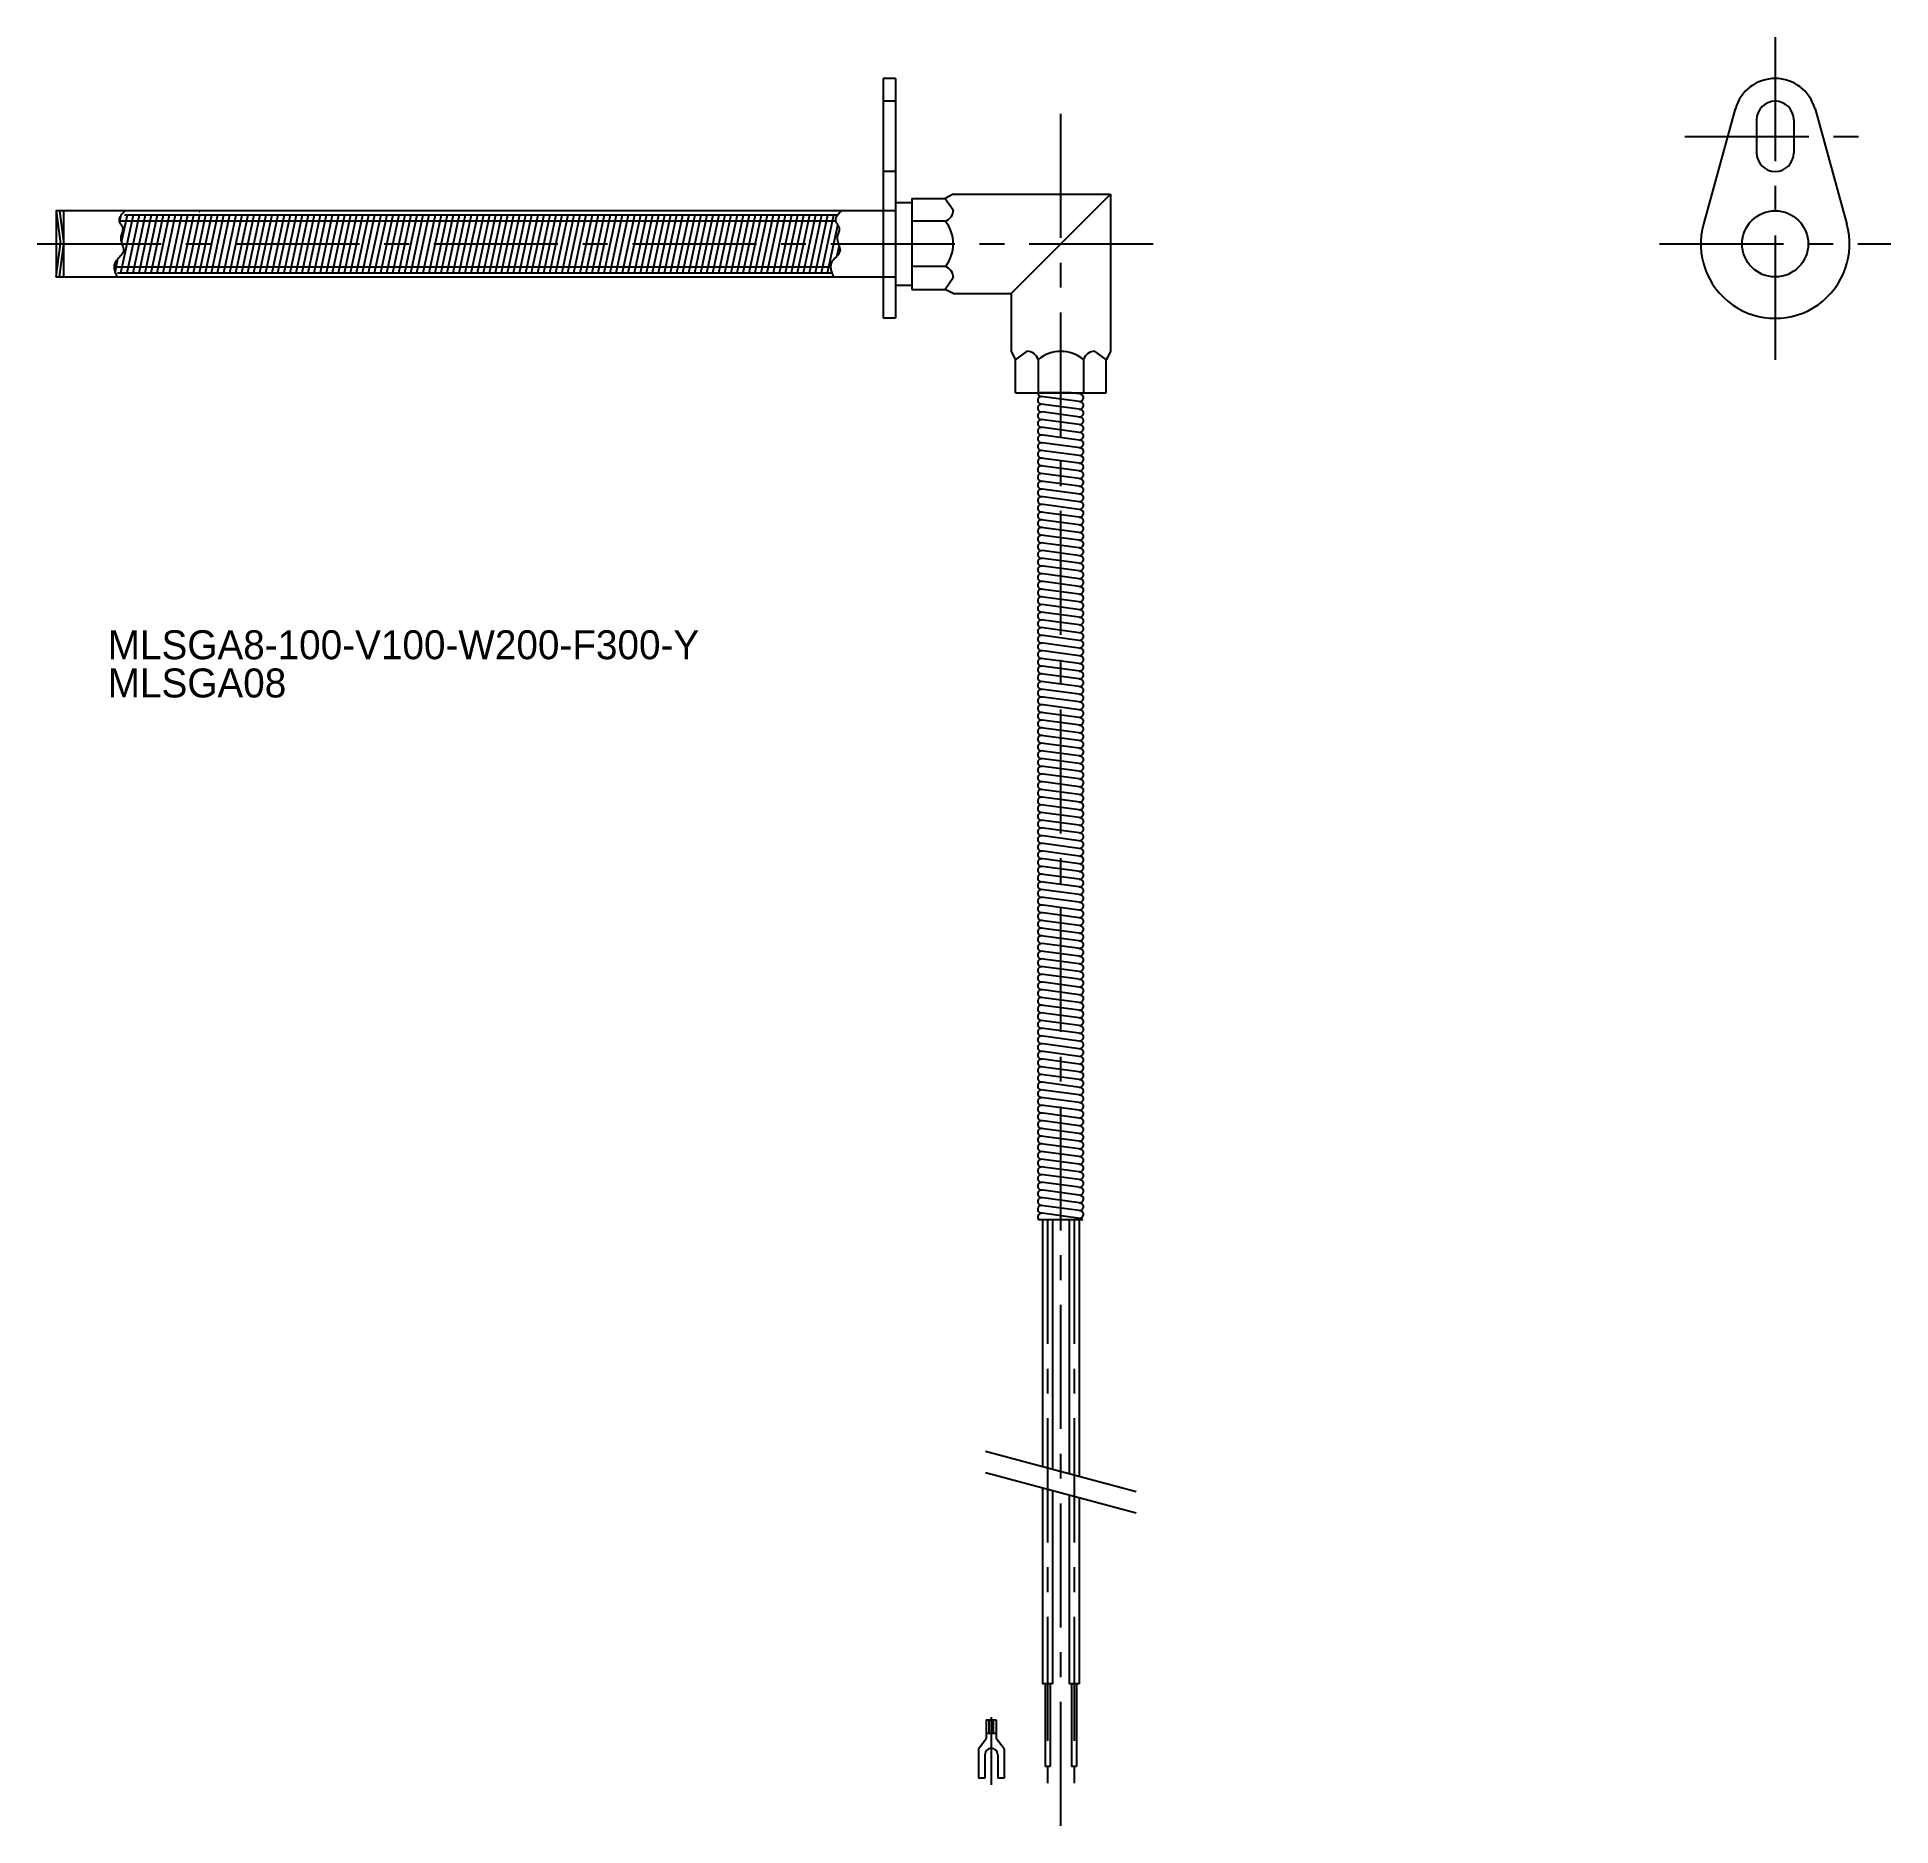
# Model space of a CAD drawing. Extents: x 57 to 281, y 67 to 284.
import ezdxf

# ---------------------------------------------------------------- set-up
doc = ezdxf.new("R2010")
doc.units = 0
doc.header["$LTSCALE"] = 12
for name, pattern in [('CENTER', [2, 1.25, -0.25, 0.25, -0.25]), ('DASHED', [0.75, 0.5, -0.25]), ('PHANTOM', [15, 7.5, -1.5, 1.5, -1.5, 1.5, -1.5])]:
    doc.linetypes.add(name, pattern=pattern)
doc.layers.get('0').update_dxf_attribs({"linetype": 'CONTINUOUS'})
doc.layers.add('CENTER', color=1, linetype='CENTER')

msp = doc.modelspace()

# ---------------------------------------------------------------- linework, layer by layer
at = {"color": 7, "linetype": 'CONTINUOUS'}
for p, q in [((159.22, 278.54), (159.22, 249.54)), ((160.72, 278.54), (159.22, 278.54)), ((160.72, 278.54), (160.72, 249.54)), ((262.3, 274.88), (258.44, 260.94)), ((271.94, 274.88), (275.79, 260.94)), ((264.87, 273.54), (264.87, 269.54)), ((269.37, 273.54), (269.37, 269.54)), ((59.22, 262.54), (59.75, 258.54)), ((59.63, 262.54), (60.15, 258.54)), ((60.15, 254.54), (60.15, 262.54)), ((160.72, 263.54), (162.72, 263.54)), ((162.72, 264.04), (162.72, 253.04)), ((162.72, 264.04), (166.72, 264.04)), ((167.72, 264.54), (166.72, 264.04)), ((167.72, 264.54), (186.72, 264.54)), ((186.72, 264.54), (174.72, 252.54)), ((186.72, 264.54), (186.72, 245.54)), ((59.22, 254.54), (59.75, 258.54)), ((59.63, 254.54), (60.15, 258.54)), ((160.72, 253.54), (162.72, 253.54)), ((162.72, 253.04), (166.72, 253.04)), ((167.72, 252.54), (166.72, 253.04)), ((167.72, 252.54), (174.72, 252.54)), ((174.72, 252.54), (174.72, 245.54)), ((160.72, 249.54), (159.22, 249.54)), ((174.72, 245.54), (175.22, 244.54)), ((175.22, 244.54), (176.6, 245.54)), ((175.22, 240.54), (175.22, 244.54)), ((186.72, 245.54), (186.22, 244.54)), ((186.22, 240.54), (186.22, 244.54)), ((175.22, 240.54), (186.22, 240.54)), ((181.96, 240.54), (177.92, 240.54)), ((182.94, 239.48), (178.32, 240.1)), ((182.94, 240.41), (181.96, 240.54)), ((182.94, 238.55), (178.32, 239.16)), ((183.06, 237.6), (178.45, 238.22)), ((182.94, 236.69), (178.32, 237.3)), ((182.94, 235.75), (178.32, 236.37)), ((182.94, 234.82), (178.32, 235.44)), ((182.94, 232.96), (178.32, 233.57)), ((183.06, 233.87), (178.45, 234.49)), ((182.94, 232.03), (178.32, 232.64)), ((182.94, 231.1), (178.32, 231.71)), ((182.94, 230.16), (178.32, 230.78)), ((182.94, 229.23), (178.32, 229.85)), ((183.06, 228.29), (178.45, 228.9)), ((182.94, 227.37), (178.32, 227.99)), ((182.94, 226.44), (178.32, 227.05)), ((182.94, 225.51), (178.32, 226.12)), ((182.94, 224.58), (178.32, 225.19)), ((182.94, 223.64), (178.32, 224.26)), ((182.94, 222.71), (178.32, 223.33)), ((182.94, 221.78), (178.32, 222.4)), ((182.94, 219.92), (178.32, 220.53)), ((183.06, 220.83), (178.45, 221.45)), ((182.94, 218.99), (178.32, 219.6)), ((182.94, 218.06), (178.32, 218.67)), ((182.94, 217.12), (178.32, 217.74)), ((182.94, 216.19), (178.32, 216.81)), ((182.94, 215.26), (178.32, 215.88)), ((182.94, 213.4), (178.32, 214.01)), ((182.94, 212.47), (178.32, 213.08)), ((183.06, 214.31), (178.45, 214.93)), ((182.94, 211.53), (178.32, 212.15)), ((182.94, 210.6), (178.32, 211.22)), ((182.94, 209.67), (178.32, 210.29)), ((182.94, 208.74), (178.32, 209.36)), ((182.94, 207.81), (178.32, 208.42)), ((182.94, 205.95), (178.32, 206.56)), ((183.06, 206.86), (178.45, 207.48)), ((182.94, 205.01), (178.32, 205.63)), ((182.94, 204.08), (178.32, 204.7)), ((182.94, 203.15), (178.32, 203.77)), ((182.94, 202.22), (178.32, 202.84)), ((182.94, 201.29), (178.32, 201.9)), ((182.94, 199.43), (178.32, 200.04)), ((183.06, 200.34), (178.45, 200.96)), ((182.94, 198.49), (178.32, 199.11)), ((182.94, 197.56), (178.32, 198.18)), ((182.94, 196.63), (178.32, 197.25)), ((182.94, 195.7), (178.32, 196.31)), ((182.94, 194.77), (178.32, 195.38)), ((182.94, 193.84), (178.32, 194.45)), ((182.94, 192.9), (178.32, 193.52)), ((182.94, 191.97), (178.32, 192.59)), ((182.94, 190.11), (178.32, 190.73)), ((183.06, 191.03), (178.45, 191.64)), ((182.94, 189.18), (178.32, 189.79)), ((182.94, 188.25), (178.32, 188.86)), ((182.94, 187.32), (178.32, 187.93)), ((182.94, 186.38), (178.32, 187)), ((182.94, 185.45), (178.32, 186.07)), ((182.94, 184.52), (178.32, 185.14)), ((182.94, 183.59), (178.32, 184.21)), ((182.94, 181.73), (178.32, 182.34)), ((183.06, 182.64), (178.45, 183.26)), ((182.94, 180.8), (178.32, 181.41)), ((182.94, 179.86), (178.32, 180.48)), ((182.94, 178.93), (178.32, 179.55)), ((182.94, 178), (178.32, 178.62)), ((182.94, 177.07), (178.32, 177.68)), ((182.94, 176.14), (178.32, 176.75)), ((182.94, 175.21), (178.32, 175.82)), ((182.94, 174.27), (178.32, 174.89)), ((182.94, 172.41), (178.32, 173.03)), ((183.06, 173.33), (178.45, 173.94)), ((182.94, 171.48), (178.32, 172.1)), ((182.94, 170.55), (178.32, 171.16)), ((182.94, 169.62), (178.32, 170.23)), ((182.94, 168.69), (178.32, 169.3)), ((182.94, 167.75), (178.32, 168.37)), ((182.94, 166.82), (178.32, 167.44)), ((182.94, 165.89), (178.32, 166.51)), ((182.94, 164.96), (178.32, 165.58)), ((182.94, 164.03), (178.32, 164.64)), ((182.94, 163.1), (178.32, 163.71)), ((182.94, 162.16), (178.32, 162.78)), ((182.94, 161.23), (178.32, 161.85)), ((182.94, 160.3), (178.32, 160.92)), ((182.94, 159.37), (178.32, 159.99)), ((182.94, 158.44), (178.32, 159.05)), ((182.94, 157.51), (178.32, 158.12)), ((183.06, 156.56), (178.45, 157.18)), ((182.94, 155.64), (178.32, 156.26)), ((182.94, 154.71), (178.32, 155.33)), ((182.94, 153.78), (178.32, 154.4)), ((182.94, 152.85), (178.32, 153.47)), ((182.94, 151.92), (178.32, 152.53)), ((182.94, 150.99), (178.32, 151.6)), ((182.94, 150.06), (178.32, 150.67)), ((182.94, 149.12), (178.32, 149.74)), ((182.94, 148.19), (178.32, 148.81)), ((182.94, 147.26), (178.32, 147.88)), ((182.94, 146.33), (178.32, 146.94)), ((182.94, 145.4), (178.32, 146.01)), ((182.94, 144.47), (178.32, 145.08)), ((182.94, 143.53), (178.32, 144.15)), ((182.94, 142.6), (178.32, 143.22)), ((182.94, 142.6), (178.32, 143.22)), ((182.94, 141.67), (178.32, 142.29)), ((182.94, 141.67), (178.32, 142.29)), ((183.06, 140.72), (178.45, 141.34)), ((183.37, 140.54), (178.07, 140.54)), ((178.52, 140.54), (178.52, 110.69)), ((179.72, 140.54), (179.72, 110.37)), ((181.72, 140.54), (181.72, 109.84)), ((182.92, 140.54), (182.92, 109.52)), ((178.52, 108.11), (178.52, 84.43)), ((179.72, 107.78), (179.72, 84.43)), ((181.72, 107.25), (181.72, 84.43)), ((182.92, 106.93), (182.92, 84.43)), ((179.72, 84.43), (178.52, 84.43)), ((178.82, 84.43), (178.82, 74.43)), ((179.42, 84.43), (179.42, 74.43)), ((182.92, 84.43), (181.72, 84.43)), ((182.02, 84.43), (182.02, 74.43)), ((182.62, 84.43), (182.62, 74.43)), ((171.7, 80.1), (171.7, 77.82)), ((171.7, 80.1), (172.92, 80.1)), ((172.05, 78.45), (172.05, 80.1)), ((172.57, 78.45), (172.57, 80.1)), ((172.92, 80.1), (172.92, 77.82)), ((170.77, 76.56), (171.7, 77.82)), ((170.77, 76.56), (170.77, 73.03)), ((172.92, 78.45), (171.7, 78.45)), ((173.85, 76.56), (172.92, 77.82)), ((173.85, 76.56), (173.85, 73.03)), ((171.53, 75.87), (171.53, 73.03)), ((173.09, 75.87), (173.09, 73.03)), ((179.42, 74.43), (178.82, 74.43)), ((182.62, 74.43), (182.02, 74.43)), ((171.53, 73.03), (170.77, 73.03)), ((173.85, 73.03), (173.09, 73.03))]:
    msp.add_line(p, q, dxfattribs=at)
at = {"color": 3, "linetype": 'DASHED'}
for p, q in [((160.72, 275.79), (159.22, 275.79)), ((160.72, 267.29), (159.22, 267.29))]:
    msp.add_line(p, q, dxfattribs=at)
at = {"color": 3, "linetype": 'CONTINUOUS'}
for p, q in [((76.56, 262.42), (76.57, 262.42)), ((166.72, 264.04), (167.72, 262.67)), ((66.89, 261.13), (67.09, 262.05)), ((66.89, 261.33), (153.48, 261.33)), ((67.05, 255.05), (68.55, 262.05)), ((67.11, 258.74), (67.82, 262.05)), ((67.47, 262.05), (153.75, 262.05)), ((67.78, 255.05), (69.28, 262.05)), ((68.51, 255.05), (70.01, 262.05)), ((69.24, 255.05), (70.74, 262.05)), ((69.97, 255.05), (71.47, 262.05)), ((70.71, 255.05), (72.2, 262.05)), ((71.43, 255.04), (72.93, 262.05)), ((72.17, 255.05), (73.66, 262.05)), ((72.9, 255.05), (74.39, 262.05)), ((73.63, 255.05), (75.12, 262.05)), ((74.36, 255.05), (75.85, 262.05)), ((75.1, 255.09), (76.58, 262.05)), ((75.82, 255.05), (77.31, 262.05)), ((76.55, 255.05), (78.04, 262.05)), ((77.28, 255.05), (78.77, 262.05)), ((78.01, 255.05), (79.5, 262.05)), ((78.74, 255.05), (80.23, 262.05)), ((79.47, 255.05), (80.97, 262.05)), ((80.2, 255.04), (81.7, 262.05)), ((80.93, 255.05), (82.43, 262.05)), ((81.66, 255.05), (83.16, 262.05)), ((82.39, 255.05), (83.89, 262.05)), ((83.12, 255.05), (84.62, 262.05)), ((83.86, 255.09), (85.35, 262.05)), ((84.58, 255.05), (86.08, 262.05)), ((85.32, 255.05), (86.81, 262.05)), ((86.04, 255.05), (87.54, 262.05)), ((86.78, 255.05), (88.27, 262.05)), ((87.5, 255.04), (89, 262.05)), ((88.24, 255.05), (89.73, 262.05)), ((88.97, 255.05), (90.46, 262.05)), ((89.7, 255.05), (91.19, 262.05)), ((90.43, 255.05), (91.92, 262.05)), ((91.17, 255.09), (92.65, 262.05)), ((91.89, 255.05), (93.38, 262.05)), ((92.62, 255.05), (94.11, 262.05)), ((93.35, 255.05), (94.84, 262.05)), ((94.08, 255.05), (95.58, 262.05)), ((94.81, 255.04), (96.31, 262.05)), ((95.54, 255.05), (97.04, 262.05)), ((96.27, 255.05), (97.77, 262.05)), ((97, 255.05), (98.5, 262.05)), ((97.73, 255.05), (99.23, 262.05)), ((98.47, 255.09), (99.96, 262.05)), ((99.19, 255.05), (100.69, 262.05)), ((99.93, 255.05), (101.42, 262.05)), ((100.65, 255.05), (102.15, 262.05)), ((101.39, 255.05), (102.88, 262.05)), ((102.11, 255.04), (103.61, 262.05)), ((102.85, 255.05), (104.34, 262.05)), ((103.58, 255.05), (105.07, 262.05)), ((104.31, 255.05), (105.8, 262.05)), ((105.04, 255.05), (106.53, 262.05)), ((105.78, 255.09), (107.26, 262.05)), ((106.5, 255.05), (107.99, 262.05)), ((107.23, 255.05), (108.72, 262.05)), ((107.96, 255.05), (109.45, 262.05)), ((108.69, 255.05), (110.19, 262.05)), ((109.42, 255.04), (110.92, 262.05)), ((110.15, 255.05), (111.65, 262.05)), ((110.88, 255.05), (112.38, 262.05)), ((111.61, 255.05), (113.11, 262.05)), ((112.34, 255.05), (113.84, 262.05)), ((113.08, 255.09), (114.57, 262.05)), ((113.8, 255.05), (115.3, 262.05)), ((114.54, 255.05), (116.03, 262.05)), ((115.26, 255.05), (116.76, 262.05)), ((116, 255.05), (117.49, 262.05)), ((116.72, 255.04), (118.22, 262.05)), ((117.46, 255.05), (118.95, 262.05)), ((118.19, 255.05), (119.68, 262.05)), ((118.92, 255.05), (120.41, 262.05)), ((119.65, 255.05), (121.14, 262.05)), ((120.39, 255.09), (121.87, 262.05)), ((121.11, 255.05), (122.6, 262.05)), ((121.84, 255.05), (123.33, 262.05)), ((122.57, 255.05), (124.06, 262.05)), ((123.3, 255.05), (124.8, 262.05)), ((124.03, 255.04), (125.53, 262.05)), ((124.76, 255.05), (126.26, 262.05)), ((125.49, 255.05), (126.99, 262.05)), ((126.22, 255.05), (127.72, 262.05)), ((126.95, 255.05), (128.45, 262.05)), ((127.69, 255.09), (129.18, 262.05)), ((128.41, 255.05), (129.91, 262.05)), ((129.14, 255.05), (130.64, 262.05)), ((129.87, 255.05), (131.37, 262.05)), ((130.61, 255.05), (132.1, 262.05)), ((131.33, 255.04), (132.83, 262.05)), ((132.07, 255.05), (133.56, 262.05)), ((132.8, 255.05), (134.29, 262.05)), ((133.53, 255.05), (135.02, 262.05)), ((134.26, 255.05), (135.75, 262.05)), ((135, 255.09), (136.48, 262.05)), ((135.72, 255.05), (137.21, 262.05)), ((136.45, 255.05), (137.94, 262.05)), ((137.18, 255.05), (138.67, 262.05)), ((137.91, 255.05), (139.4, 262.05)), ((138.64, 255.05), (140.14, 262.05)), ((139.37, 255.05), (140.87, 262.05)), ((140.1, 255.04), (141.6, 262.05)), ((140.83, 255.05), (142.33, 262.05)), ((141.56, 255.05), (143.06, 262.05)), ((142.29, 255.05), (143.79, 262.05)), ((143.02, 255.05), (144.52, 262.05)), ((143.76, 255.09), (145.25, 262.05)), ((144.49, 255.05), (145.98, 262.05)), ((145.22, 255.05), (146.71, 262.05)), ((145.95, 255.05), (147.44, 262.05)), ((146.68, 255.05), (148.17, 262.05)), ((147.41, 255.05), (148.9, 262.05)), ((148.14, 255.05), (149.63, 262.05)), ((148.86, 255.04), (150.36, 262.05)), ((149.6, 255.05), (151.09, 262.05)), ((150.33, 255.05), (151.82, 262.05)), ((151.06, 255.05), (152.55, 262.05)), ((151.79, 255.05), (153.28, 262.05)), ((152.52, 255.05), (153.75, 260.79)), ((166.72, 261.29), (162.72, 261.29)), ((153.69, 257.12), (153.93, 258.24)), ((66.26, 255.75), (152.87, 255.75)), ((66.33, 255.09), (66.68, 256.74)), ((166.72, 255.79), (162.72, 255.79)), ((66.62, 255.04), (153.01, 255.04)), ((167.72, 254.42), (166.72, 253.04)), ((177.97, 244.54), (177.97, 240.54)), ((183.47, 244.54), (183.47, 240.54)), ((184.85, 245.54), (186.22, 244.54))]:
    msp.add_line(p, q, dxfattribs=at)
at = {"color": 3, "linetype": 'PHANTOM'}
for p, q in [((189.82, 107.67), (171.62, 112.54)), ((189.82, 105.08), (171.62, 109.95))]:
    msp.add_line(p, q, dxfattribs=at)
at = {"color": 7, "linetype": 'CONTINUOUS'}
msp.add_lwpolyline([(159.22, 262.54), (59.22, 262.54), (59.22, 254.54), (159.22, 254.54)], dxfattribs=at)
at = {"color": 3, "linetype": 'CONTINUOUS', "flags": 128}
for points in [[(67.57, 262.54), (67.47, 262.44), (67.31, 262.29), (67.17, 262.13), (67.05, 261.98), (66.94, 261.82), (66.87, 261.67), (66.83, 261.51), (66.82, 261.36), (66.86, 261.2), (66.89, 261.13), (66.93, 261.06), (66.97, 260.99), (67.01, 260.92), (67.06, 260.85), (67.11, 260.77), (67.15, 260.7), (67.19, 260.63), (67.22, 260.55), (67.25, 260.48), (67.26, 260.37), (67.26, 260.26), (67.24, 260.14), (67.22, 260.03), (67.18, 259.91), (67.14, 259.79), (67.1, 259.68), (67.07, 259.56), (67.04, 259.44), (67.02, 259.31), (67.03, 259.14), (67.05, 258.96), (67.1, 258.79), (67.15, 258.62), (67.21, 258.45), (67.27, 258.28), (67.32, 258.11), (67.36, 257.95), (67.37, 257.8), (67.36, 257.65), (67.31, 257.5), (67.23, 257.36), (67.13, 257.22), (67.01, 257.08), (66.88, 256.94), (66.74, 256.81), (66.61, 256.66), (66.49, 256.52), (66.38, 256.37), (66.3, 256.21), (66.27, 256.1), (66.24, 255.98), (66.23, 255.87), (66.22, 255.75), (66.23, 255.63), (66.24, 255.51), (66.26, 255.39), (66.29, 255.27), (66.32, 255.16), (66.36, 255.04), (66.39, 254.97), (66.42, 254.89), (66.45, 254.82), (66.48, 254.74), (66.51, 254.67), (66.55, 254.6), (66.58, 254.54)], [(154.22, 262.54), (154.12, 262.44), (153.96, 262.29), (153.82, 262.13), (153.7, 261.98), (153.6, 261.82), (153.52, 261.67), (153.48, 261.51), (153.47, 261.36), (153.51, 261.2), (153.54, 261.13), (153.58, 261.06), (153.62, 260.99), (153.67, 260.92), (153.71, 260.85), (153.76, 260.77), (153.8, 260.7), (153.84, 260.63), (153.87, 260.55), (153.9, 260.48), (153.91, 260.37), (153.91, 260.26), (153.9, 260.14), (153.87, 260.03), (153.83, 259.91), (153.79, 259.79), (153.75, 259.68), (153.72, 259.56), (153.69, 259.44), (153.68, 259.31), (153.68, 259.14), (153.7, 258.96), (153.75, 258.79), (153.8, 258.62), (153.86, 258.45), (153.92, 258.28), (153.97, 258.11), (154.01, 257.95), (154.02, 257.8), (154.01, 257.65), (153.96, 257.5), (153.88, 257.36), (153.78, 257.22), (153.66, 257.08), (153.53, 256.94), (153.39, 256.81), (153.26, 256.66), (153.14, 256.52), (153.04, 256.37), (152.96, 256.21), (152.92, 256.1), (152.89, 255.98), (152.88, 255.87), (152.87, 255.75), (152.88, 255.63), (152.89, 255.51), (152.91, 255.39), (152.94, 255.27), (152.97, 255.16), (153.01, 255.04), (153.04, 254.97), (153.07, 254.89), (153.1, 254.82), (153.13, 254.74), (153.17, 254.67), (153.2, 254.6), (153.23, 254.54)]]:
    msp.add_lwpolyline(points, dxfattribs=at)
at = {"color": 3, "linetype": 'DASHED'}
for points in [[(160.72, 262.54), (159.22, 262.54)], [(159.22, 254.54), (160.72, 254.54)]]:
    msp.add_lwpolyline(points, dxfattribs=at)
at = {"color": 7, "linetype": 'CONTINUOUS'}
msp.add_circle((267.12, 258.54), 4, dxfattribs=at)
for centre, radius, start, end in [((267.12, 273.54), 5, 15.466, 164.534), ((267.12, 273.54), 2.25, 0, 180), ((267.12, 269.54), 2.25, 180, 0), ((267.12, 258.54), 9, 164.534, 15.466), ((178.39, 240.55), 0.462, 181.3693, 262.4054), ((178.39, 239.62), 0.462, 82.4054, 262.4054), ((183, 239.94), 0.462, 262.4054, 82.4054), ((178.39, 238.69), 0.462, 82.4054, 262.4054), ((178.39, 237.76), 0.462, 82.4054, 262.4054), ((183, 239.01), 0.462, 262.4054, 82.4054), ((183, 238.07), 0.462, 262.4054, 82.4054), ((178.39, 236.83), 0.462, 82.4054, 262.4054), ((178.39, 235.9), 0.462, 82.4054, 262.4054), ((183, 237.14), 0.462, 262.4054, 82.4054), ((183, 236.21), 0.462, 262.4054, 82.4054), ((183, 235.28), 0.462, 262.4054, 82.4054), ((178.39, 234.96), 0.462, 82.4054, 262.4054), ((178.39, 234.03), 0.462, 82.4054, 262.4054), ((178.39, 233.1), 0.462, 82.4054, 262.4054), ((183, 234.35), 0.462, 262.4054, 82.4054), ((183, 233.42), 0.462, 262.4054, 82.4054), ((178.39, 232.17), 0.462, 82.4054, 262.4054), ((178.39, 231.24), 0.462, 82.4054, 262.4054), ((183, 232.49), 0.462, 262.4054, 82.4054), ((183, 231.55), 0.462, 262.4054, 82.4054), ((183, 230.62), 0.462, 262.4054, 82.4054), ((178.39, 230.31), 0.462, 82.4054, 262.4054), ((178.39, 229.37), 0.462, 82.4054, 262.4054), ((178.39, 228.44), 0.462, 82.4054, 262.4054), ((183, 229.69), 0.462, 262.4054, 82.4054), ((183, 228.76), 0.462, 262.4054, 82.4054), ((178.39, 227.51), 0.462, 82.4054, 262.4054), ((178.39, 226.58), 0.462, 82.4054, 262.4054), ((183, 227.83), 0.462, 262.4054, 82.4054), ((183, 226.9), 0.462, 262.4054, 82.4054), ((178.39, 225.65), 0.462, 82.4054, 262.4054), ((178.39, 224.72), 0.462, 82.4054, 262.4054), ((178.39, 223.79), 0.462, 82.4054, 262.4054), ((183, 225.96), 0.462, 262.4054, 82.4054), ((183, 225.03), 0.462, 262.4054, 82.4054), ((183, 224.1), 0.462, 262.4054, 82.4054), ((178.39, 222.85), 0.462, 82.4054, 262.4054), ((178.39, 221.92), 0.462, 82.4054, 262.4054), ((183, 223.17), 0.462, 262.4054, 82.4054), ((183, 222.24), 0.462, 262.4054, 82.4054), ((178.39, 220.99), 0.462, 82.4054, 262.4054), ((178.39, 220.06), 0.462, 82.4054, 262.4054), ((183, 221.31), 0.462, 262.4054, 82.4054), ((183, 220.38), 0.462, 262.4054, 82.4054), ((183, 219.44), 0.462, 262.4054, 82.4054), ((178.39, 219.13), 0.462, 82.4054, 262.4054), ((178.39, 218.2), 0.462, 82.4054, 262.4054), ((178.39, 217.27), 0.462, 82.4054, 262.4054), ((183, 218.51), 0.462, 262.4054, 82.4054), ((183, 217.58), 0.462, 262.4054, 82.4054), ((178.39, 216.33), 0.462, 82.4054, 262.4054), ((178.39, 215.4), 0.462, 82.4054, 262.4054), ((183, 216.65), 0.462, 262.4054, 82.4054), ((183, 215.72), 0.462, 262.4054, 82.4054), ((178.39, 214.47), 0.462, 82.4054, 262.4054), ((178.39, 213.54), 0.462, 82.4054, 262.4054), ((178.39, 212.61), 0.462, 82.4054, 262.4054), ((183, 214.79), 0.462, 262.4054, 82.4054), ((183, 213.86), 0.462, 262.4054, 82.4054), ((183, 212.92), 0.462, 262.4054, 82.4054), ((178.39, 211.68), 0.462, 82.4054, 262.4054), ((178.39, 210.74), 0.462, 82.4054, 262.4054), ((183, 211.99), 0.462, 262.4054, 82.4054), ((183, 211.06), 0.462, 262.4054, 82.4054), ((178.39, 209.81), 0.462, 82.4054, 262.4054), ((178.39, 208.88), 0.462, 82.4054, 262.4054), ((183, 210.13), 0.462, 262.4054, 82.4054), ((183, 209.2), 0.462, 262.4054, 82.4054), ((183, 208.27), 0.462, 262.4054, 82.4054), ((178.39, 207.95), 0.462, 82.4054, 262.4054), ((178.39, 207.02), 0.462, 82.4054, 262.4054), ((178.39, 206.09), 0.462, 82.4054, 262.4054), ((183, 207.33), 0.462, 262.4054, 82.4054), ((183, 206.4), 0.462, 262.4054, 82.4054), ((178.39, 205.16), 0.462, 82.4054, 262.4054), ((178.39, 204.22), 0.462, 82.4054, 262.4054), ((183, 205.47), 0.462, 262.4054, 82.4054), ((183, 204.54), 0.462, 262.4054, 82.4054), ((183, 203.61), 0.462, 262.4054, 82.4054), ((178.39, 203.29), 0.462, 82.4054, 262.4054), ((178.39, 202.36), 0.462, 82.4054, 262.4054), ((178.39, 201.43), 0.462, 82.4054, 262.4054), ((183, 202.68), 0.462, 262.4054, 82.4054), ((183, 201.75), 0.462, 262.4054, 82.4054), ((178.39, 200.5), 0.462, 82.4054, 262.4054), ((178.39, 199.57), 0.462, 82.4054, 262.4054), ((183, 200.81), 0.462, 262.4054, 82.4054), ((183, 199.88), 0.462, 262.4054, 82.4054), ((178.39, 198.64), 0.462, 82.4054, 262.4054), ((178.39, 197.7), 0.462, 82.4054, 262.4054), ((183, 198.95), 0.462, 262.4054, 82.4054), ((183, 198.02), 0.462, 262.4054, 82.4054), ((183, 197.09), 0.462, 262.4054, 82.4054), ((178.39, 196.77), 0.462, 82.4054, 262.4054), ((178.39, 195.84), 0.462, 82.4054, 262.4054), ((178.39, 194.91), 0.462, 82.4054, 262.4054), ((183, 196.16), 0.462, 262.4054, 82.4054), ((183, 195.23), 0.462, 262.4054, 82.4054), ((178.39, 193.98), 0.462, 82.4054, 262.4054), ((178.39, 193.05), 0.462, 82.4054, 262.4054), ((183, 194.29), 0.462, 262.4054, 82.4054), ((183, 193.36), 0.462, 262.4054, 82.4054), ((183, 192.43), 0.462, 262.4054, 82.4054), ((178.39, 192.11), 0.462, 82.4054, 262.4054), ((178.39, 191.18), 0.462, 82.4054, 262.4054), ((178.39, 190.25), 0.462, 82.4054, 262.4054), ((183, 191.5), 0.462, 262.4054, 82.4054), ((183, 190.57), 0.462, 262.4054, 82.4054), ((178.39, 189.32), 0.462, 82.4054, 262.4054), ((178.39, 188.39), 0.462, 82.4054, 262.4054), ((183, 189.64), 0.462, 262.4054, 82.4054), ((183, 188.7), 0.462, 262.4054, 82.4054), ((178.39, 187.46), 0.462, 82.4054, 262.4054), ((178.39, 186.53), 0.462, 82.4054, 262.4054), ((183, 187.77), 0.462, 262.4054, 82.4054), ((183, 186.84), 0.462, 262.4054, 82.4054), ((183, 185.91), 0.462, 262.4054, 82.4054), ((178.39, 185.59), 0.462, 82.4054, 262.4054), ((178.39, 184.66), 0.462, 82.4054, 262.4054), ((178.39, 183.73), 0.462, 82.4054, 262.4054), ((183, 184.98), 0.462, 262.4054, 82.4054), ((183, 184.05), 0.462, 262.4054, 82.4054), ((178.39, 182.8), 0.462, 82.4054, 262.4054), ((178.39, 181.87), 0.462, 82.4054, 262.4054), ((183, 183.12), 0.462, 262.4054, 82.4054), ((183, 182.18), 0.462, 262.4054, 82.4054), ((183, 181.25), 0.462, 262.4054, 82.4054), ((178.39, 180.94), 0.462, 82.4054, 262.4054), ((178.39, 180.01), 0.462, 82.4054, 262.4054), ((178.39, 179.07), 0.462, 82.4054, 262.4054), ((183, 180.32), 0.462, 262.4054, 82.4054), ((183, 179.39), 0.462, 262.4054, 82.4054), ((178.39, 178.14), 0.462, 82.4054, 262.4054), ((178.39, 177.21), 0.462, 82.4054, 262.4054), ((183, 178.46), 0.462, 262.4054, 82.4054), ((183, 177.53), 0.462, 262.4054, 82.4054), ((178.39, 176.28), 0.462, 82.4054, 262.4054), ((178.39, 175.35), 0.462, 82.4054, 262.4054), ((183, 176.6), 0.462, 262.4054, 82.4054), ((183, 175.66), 0.462, 262.4054, 82.4054), ((183, 174.73), 0.462, 262.4054, 82.4054), ((178.39, 174.42), 0.462, 82.4054, 262.4054), ((178.39, 173.48), 0.462, 82.4054, 262.4054), ((178.39, 172.55), 0.462, 82.4054, 262.4054), ((183, 173.8), 0.462, 262.4054, 82.4054), ((183, 172.87), 0.462, 262.4054, 82.4054), ((178.39, 171.62), 0.462, 82.4054, 262.4054), ((178.39, 170.69), 0.462, 82.4054, 262.4054), ((183, 171.94), 0.462, 262.4054, 82.4054), ((183, 171.01), 0.462, 262.4054, 82.4054), ((183, 170.07), 0.462, 262.4054, 82.4054), ((178.39, 169.76), 0.462, 82.4054, 262.4054), ((178.39, 168.83), 0.462, 82.4054, 262.4054), ((178.39, 167.9), 0.462, 82.4054, 262.4054), ((183, 169.14), 0.462, 262.4054, 82.4054), ((183, 168.21), 0.462, 262.4054, 82.4054), ((178.39, 166.96), 0.462, 82.4054, 262.4054), ((178.39, 166.03), 0.462, 82.4054, 262.4054), ((183, 167.28), 0.462, 262.4054, 82.4054), ((183, 166.35), 0.462, 262.4054, 82.4054), ((178.39, 165.1), 0.462, 82.4054, 262.4054), ((178.39, 164.17), 0.462, 82.4054, 262.4054), ((178.39, 163.24), 0.462, 82.4054, 262.4054), ((183, 165.42), 0.462, 262.4054, 82.4054), ((183, 164.49), 0.462, 262.4054, 82.4054), ((183, 163.55), 0.462, 262.4054, 82.4054), ((178.39, 162.31), 0.462, 82.4054, 262.4054), ((178.39, 161.38), 0.462, 82.4054, 262.4054), ((183, 162.62), 0.462, 262.4054, 82.4054), ((183, 161.69), 0.462, 262.4054, 82.4054), ((178.39, 160.44), 0.462, 82.4054, 262.4054), ((178.39, 159.51), 0.462, 82.4054, 262.4054), ((183, 160.76), 0.462, 262.4054, 82.4054), ((183, 159.83), 0.462, 262.4054, 82.4054), ((183, 158.9), 0.462, 262.4054, 82.4054), ((178.39, 158.58), 0.462, 82.4054, 262.4054), ((178.39, 157.65), 0.462, 82.4054, 262.4054), ((178.39, 156.72), 0.462, 82.4054, 262.4054), ((183, 157.97), 0.462, 262.4054, 82.4054), ((183, 157.03), 0.462, 262.4054, 82.4054), ((178.39, 155.79), 0.462, 82.4054, 262.4054), ((178.39, 154.85), 0.462, 82.4054, 262.4054), ((183, 156.1), 0.462, 262.4054, 82.4054), ((183, 155.17), 0.462, 262.4054, 82.4054), ((178.39, 153.92), 0.462, 82.4054, 262.4054), ((178.39, 152.99), 0.462, 82.4054, 262.4054), ((178.39, 152.06), 0.462, 82.4054, 262.4054), ((183, 154.24), 0.462, 262.4054, 82.4054), ((183, 153.31), 0.462, 262.4054, 82.4054), ((183, 152.38), 0.462, 262.4054, 82.4054), ((178.39, 151.13), 0.462, 82.4054, 262.4054), ((178.39, 150.2), 0.462, 82.4054, 262.4054), ((183, 151.44), 0.462, 262.4054, 82.4054), ((183, 150.51), 0.462, 262.4054, 82.4054), ((178.39, 149.27), 0.462, 82.4054, 262.4054), ((178.39, 148.33), 0.462, 82.4054, 262.4054), ((183, 149.58), 0.462, 262.4054, 82.4054), ((183, 148.65), 0.462, 262.4054, 82.4054), ((183, 147.72), 0.462, 262.4054, 82.4054), ((178.39, 147.4), 0.462, 82.4054, 262.4054), ((178.39, 146.47), 0.462, 82.4054, 262.4054), ((178.39, 145.54), 0.462, 82.4054, 262.4054), ((183, 146.79), 0.462, 262.4054, 82.4054), ((183, 145.86), 0.462, 262.4054, 82.4054), ((178.39, 144.61), 0.462, 82.4054, 262.4054), ((178.39, 143.68), 0.462, 82.4054, 262.4054), ((183, 144.92), 0.462, 262.4054, 82.4054), ((183, 143.99), 0.462, 262.4054, 82.4054), ((183, 143.06), 0.462, 262.4054, 82.4054), ((178.39, 142.75), 0.462, 82.4054, 262.4054), ((178.39, 142.75), 0.462, 82.4054, 262.4054), ((178.39, 141.81), 0.462, 82.4054, 262.4054), ((178.39, 140.88), 0.462, 82.4054, 227.4385), ((183, 142.13), 0.462, 262.4054, 82.4054), ((183, 142.13), 0.462, 262.4054, 82.4054), ((183, 141.2), 0.462, 262.4054, 82.4054), ((183, 140.27), 0.462, 36.6397, 82.4054), ((172.31, 75.87), 0.78, 0, 180)]:
    msp.add_arc(centre, radius, start, end, dxfattribs=at)
at = {"color": 3, "linetype": 'CONTINUOUS'}
for centre, radius, start, end in [((166.28, 262.67), 1.45, 287.9453, 0), ((163.44, 258.54), 4.28, 320.0338, 39.9662), ((166.28, 254.42), 1.45, 0, 72.0547), ((176.6, 244.1), 1.45, 17.9453, 90), ((180.72, 241.26), 4.28, 50.0338, 129.9662), ((184.85, 244.1), 1.45, 90, 162.0547)]:
    msp.add_arc(centre, radius, start, end, dxfattribs=at)
at = {"layer": 'CENTER', "color": 1, "linetype": 'CENTER'}
for p, q in [((267.12, 283.54), (267.12, 244.54)), ((256.19, 271.54), (278.05, 271.54)), ((253.12, 258.54), (281.12, 258.54)), ((172.31, 80.42), (172.31, 72.23))]:
    msp.add_line(p, q, dxfattribs=at)
at = {"layer": 'CENTER', "color": 1}
for p, q in [((180.72, 67.26), (180.72, 274.51)), ((56.9, 258.54), (194.72, 258.54)), ((179.12, 140.54), (179.12, 72.43)), ((182.32, 140.54), (182.32, 72.43))]:
    msp.add_line(p, q, dxfattribs=at)

# ---------------------------------------------------------------- texts
at = {"color": 7, "linetype": 'CONTINUOUS'}
for s, p in [('MLSGA8-100-V100-W200-F300-Y', (65.45, 208.32)), ('MLSGA08', (65.45, 203.7))]:
    msp.add_text(s, height=3.5, dxfattribs=at).set_placement(p)

doc.saveas('drawing.dxf')
